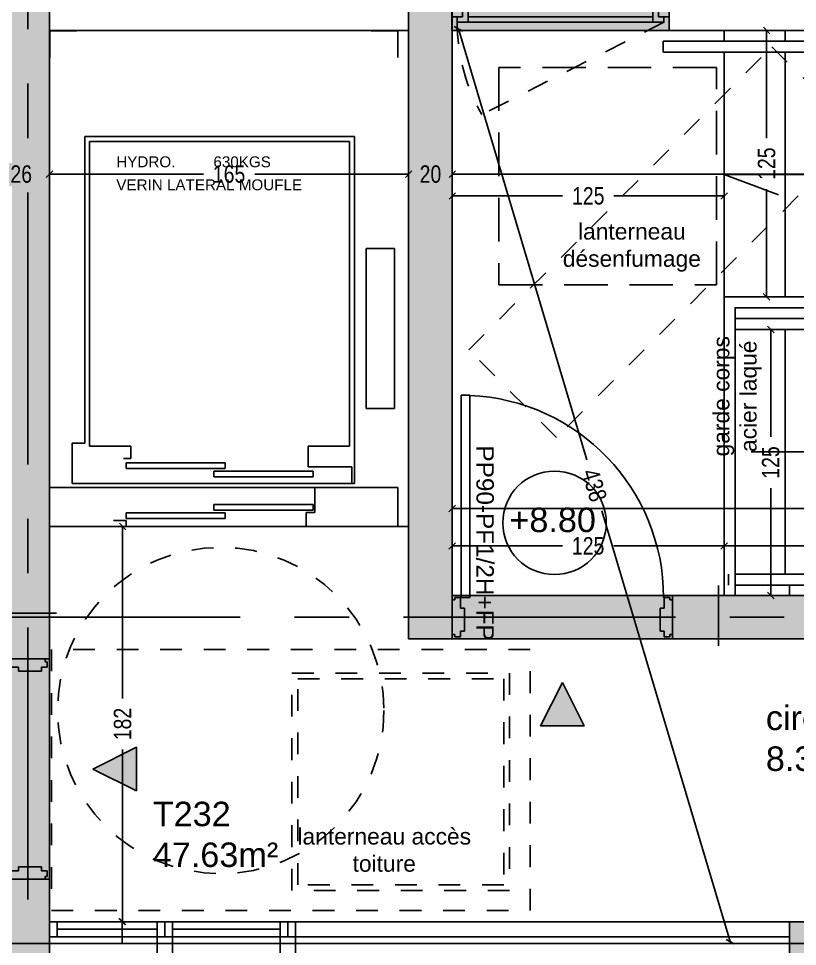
# Model space of a CAD drawing. Header units: millimetres. Extents: x -11.2 to 21.5, y -11.4 to 6.7.
# Drawn here: x -0.042 to 3.537, y -0.014 to 4.251 of the extents above; entities that cross this region are included whole.
import ezdxf
from ezdxf.enums import TextEntityAlignment as Align

# ---------------------------------------------------------------- set-up
doc = ezdxf.new("R2010")
doc.units = ezdxf.units.MM
for name, pattern in [('AXESx2', [4, 2.5, -0.5, 0.5, -0.5]), ('CACHE', [0.375, 0.25, -0.125]), ('INTERROMPU', [0.75, 0.5, -0.25])]:
    doc.linetypes.add(name, pattern=pattern)
doc.layers.get('Defpoints').update_dxf_attribs({"color": 1})
for name, color, linetype in [("02_AH_Files d'axes", 147, 'AXESx2'), ('02_AH_Structure Béton', 10, 'Continuous'), ('02_AH_Structure Béton_H', 11, 'Continuous'), ('02_AH_Structure_V', 13, 'Continuous'), ('03_AH_Menuiseries Ext', 3, 'Continuous'), ('04_AH_Cloisons', 150, 'Continuous'), ('04_AH_Cloisons_H', 153, 'Continuous'), ('04_AH_Isolation', 2, 'Continuous'), ('04_AH_Menuiseries Int', 62, 'Continuous'), ('05_AH_Equip. Techn', 217, 'Continuous'), ('07_AH_Côtes 50e', 7, 'Continuous'), ('07_AH_Perso-Symboles-...', 8, 'Continuous'), ('07_AH_Textes 50e', 7, 'Continuous')]:
    doc.layers.add(name, color=color, linetype=linetype)
doc.layers.add('07_AH_SHAB', color=130, linetype='Continuous', plot=False)
doc.layers.add('10_AH_PANTONE BLANC', color=7, linetype='Continuous', lineweight=0, true_color=0xffffff)
doc.styles.add('ARIAL', font='arial.ttf', dxfattribs={"width": 0.8})
doc.styles.add('ROMANS', font='ROMANS.SHX')
doc.styles.get("Standard").update_dxf_attribs({"font": 'arial.ttf'})
doc.styles.add('Texte 1000', font='arial.ttf', dxfattribs={"height": 1.5})
doc.styles.add('Texte 50', font='arial.ttf', dxfattribs={"height": 0.075})
doc.dimstyles.new('B+B_50', dxfattribs={"dimscale": 0, "dimtxt": 0.08, "dimasz": 0.03, "dimexe": 0.015, "dimexo": 0.03, "dimgap": 0.05, "dimtad": 0, "dimdec": 0, "dimlfac": 100, "dimdsep": 46, "dimtxsty": 'ARIAL', "dimblk": 'OBLIQUE', "dimcen": 0, "dimse1": 1, "dimse2": 1, "dimadec": 0, "dimazin": 0, "dimtp": 5, "dimtm": 2, "dimtfac": 1, "dimtdec": 0, "dimtofl": 0, "dimtmove": 2, "dimatfit": 3, "dimldrblk": 'OBLIQUE', "dimfxl": 1, "dimtolj": 1, "dimarcsym": 0})

# ---------------------------------------------------------------- blocks, each defined once
blk = doc.blocks.new('BM18-90')
for p, q in [((-0.048, 0), (-0.048, 0.93)), ((-0.008, 0.93), (-0.048, 0.93)), ((-0.008, 0), (-0.008, 0.93)), ((-0.9795, 0), (-0.9795, -0.01)), ((-0.941, 0), (-0.9665, 0)), ((-0.941, 0), (-0.941, -0.048)), ((-0.008, 0), (-0.048, 0)), ((-0.005, 0), (0.0205, 0)), ((-0.005, 0), (-0.005, -0.048)), ((0.0335, 0), (0.0335, -0.01)), ((-0.9665, -0.01), (-0.9795, -0.01)), ((-0.9665, 0), (-0.9665, -0.01)), ((0.0205, 0), (0.0205, -0.01)), ((0.0205, -0.01), (0.0335, -0.01)), ((-0.923, -0.048), (-0.941, -0.048)), ((-0.923, -0.048), (-0.923, -0.154)), ((-0.023, -0.048), (-0.005, -0.048)), ((-0.023, -0.048), (-0.023, -0.154)), ((-0.9665, -0.17), (-0.9795, -0.17)), ((-0.9795, -0.18), (-0.9795, -0.17)), ((-0.9665, -0.18), (-0.9665, -0.17)), ((-0.923, -0.154), (-0.941, -0.154)), ((-0.941, -0.18), (-0.941, -0.154)), ((-0.023, -0.154), (-0.005, -0.154)), ((-0.005, -0.18), (-0.005, -0.154)), ((0.0205, -0.17), (0.0335, -0.17)), ((0.0205, -0.18), (0.0205, -0.17)), ((0.0335, -0.18), (0.0335, -0.17)), ((-0.941, -0.18), (-0.9665, -0.18)), ((-0.005, -0.18), (0.0205, -0.18))]:
    blk.add_line(p, q)
blk.add_arc((-0.008, 0), 0.93, 92.4651, 180)
at = {"style": 'ROMANS'}
blk.add_attdef('DIM', (-0.0837, 0.0307), '', height=0.1, rotation=90, dxfattribs=at)
blk = doc.blocks.new('A$C4A15370E')
at = {"ltscale": 0.002}
h = blk.add_hatch(color=256, dxfattribs=at)
h.dxf.hatch_style = 1
h.paths.add_polyline_path([(0.5065, -0.2), (0.6065, -0.4), (0.4065, -0.4)])
at = {"layer": '10_AH_PANTONE BLANC', "ltscale": 0.1}
h = blk.add_hatch(color=256, dxfattribs=at)
h.dxf.hatch_style = 1
h.paths.add_polyline_path([(0, 0.2), (0, 0), (1.013, 0), (1.013, 0.2)])
at = {"ltscale": 0.002}
blk.add_lwpolyline([(0.5065, -0.2), (0.6065, -0.4), (0.4065, -0.4), (0.5065, -0.2)], close=True, dxfattribs=at)
at = {"layer": '02_AH_Structure_V', "ltscale": 0.1}
blk.add_lwpolyline([(0, 0.2), (0, 0), (1.013, 0), (1.013, 0.2)], close=True, dxfattribs=at)
at = {"layer": '04_AH_Menuiseries Int'}
blk.add_line((1.2235, 0.2447), (1.2235, -0.0324), dxfattribs=at)
at = {"layer": '04_AH_Menuiseries Int', "extrusion": (0, 0, -1), "zscale": -1}
blk.add_blockref('BM18-90', (-0.0335, 0.19), dxfattribs=at)
blk.add_attdef('PP90-PF1/4H', text='', height=0.08, rotation=90).set_placement((0.1515, 0.2), align=Align.MIDDLE_LEFT)
blk = doc.blocks.new('escr2')
at = {"layer": '02_AH_Structure Béton'}
blk.add_line((113.6529, 80.2346), (108.7929, 80.2346), dxfattribs=at)
blk.add_lwpolyline([(113.4529, 83.0305), (108.9929, 83.0318), (108.9929, 80.4346), (113.4529, 80.4333)], close=True, dxfattribs=at)
at = {"layer": '02_AH_Structure_V', "ltscale": 0.1}
for points in [[(110.2429, 82.9819), (110.2429, 83.0319)], [(110.5229, 82.9819), (110.5229, 83.0319)], [(110.8029, 82.9819), (110.8029, 83.0319)], [(111.0829, 82.9819), (111.0829, 83.0319)], [(111.3629, 82.9819), (111.3629, 83.0319)], [(111.6429, 82.9819), (111.6429, 83.0319)], [(111.9229, 82.9819), (111.9229, 83.0319)], [(112.2029, 82.9819), (112.2029, 83.0319)], [(110.2429, 81.8068), (110.2429, 82.9319)], [(110.5229, 81.8068), (110.5229, 82.9319)], [(110.8029, 81.8068), (110.8029, 82.9319)], [(111.0829, 81.8068), (111.0829, 82.9319)], [(111.3629, 82.5351), (111.3629, 82.9319)], [(111.6429, 82.1268), (111.6429, 82.9319)], [(111.9229, 81.8068), (111.9229, 82.9319)], [(112.2029, 81.8068), (112.2029, 82.9319)], [(111.3629, 81.8068), (111.3629, 82.5351)], [(110.2429, 82.3694), (110.493, 82.2752)], [(111.4766, 82.3693), (110.2429, 82.3693)], [(110.367, 81.0944), (112.8399, 81.0944), (112.8399, 82.3693), (111.4283, 82.3693)], [(111.6429, 81.8068), (111.6429, 82.1268)], [(110.5229, 81.6568), (110.5229, 80.5318)], [(110.8029, 81.6568), (110.8029, 80.5318)], [(111.0829, 81.6568), (111.0829, 80.5318)], [(111.3629, 81.6568), (111.3629, 80.5318)], [(111.6429, 81.6568), (111.6429, 80.5318)], [(111.9229, 81.6568), (111.9229, 80.5318)], [(112.2029, 81.6568), (112.2029, 80.5318)], [(111.9229, 80.4818), (111.9229, 80.4318)]]:
    blk.add_lwpolyline(points, dxfattribs=at)
at = {"layer": '04_AH_Menuiseries Int', "ltscale": 0.1}
for points in [[(109.9629, 82.9819), (111.0566, 82.9819)], [(109.9629, 82.9819), (109.9629, 82.9319)], [(111.0566, 82.9819), (113.4529, 82.9819), (113.4529, 80.4818), (110.2929, 80.4818)], [(109.9629, 82.9319), (111.0908, 82.9319)], [(111.0829, 82.9319), (113.4029, 82.9319), (113.4029, 80.5318), (110.2929, 80.5318)], [(110.2929, 81.6568), (112.2029, 81.6568), (112.2029, 81.8068), (110.2429, 81.8068), (110.2429, 80.4343)], [(110.2929, 81.7068), (112.1529, 81.7068), (112.1529, 81.7568), (110.2929, 81.7568), (110.2929, 80.4343)]]:
    blk.add_lwpolyline(points, dxfattribs=at)
at = {"layer": '04_AH_Menuiseries Int', "linetype": 'CACHE', "ltscale": 0.8}
blk.add_lwpolyline([(109.2076, 81.8616), (110.2076, 81.8616), (110.2076, 82.8616), (109.2076, 82.8616)], close=True, dxfattribs=at)
at = {"layer": '04_AH_Menuiseries Int'}
ref = blk.add_blockref('A$C4A15370E', (108.9929, 80.2346), dxfattribs=at)
ref.add_attrib('PP90-PF1/4H', 'PP90-PF1/2H+FP', dxfattribs={"layer": '0', "height": 0.08, "rotation": 270}).set_placement((109.1444, 81.1238), align=Align.MIDDLE_LEFT)
blk = doc.blocks.new('630KGS')
for p, q in [((-0.9904, 2.278), (-0.8673, 2.278)), ((-0.9904, 2.1549), (-0.9904, 2.278)), ((0.4865, 2.278), (0.6096, 2.278)), ((0.6096, 2.1549), (0.6096, 2.278)), ((-0.8295, 1.7921), (-0.8295, 0.382)), ((0.4104, 1.7921), (-0.8295, 1.7921)), ((0.4104, 0.1976), (0.4104, 1.7921)), ((-0.8067, 1.7694), (-0.8067, 0.3682)), ((0.3876, 1.7694), (-0.8067, 1.7694)), ((0.3876, 1.7694), (-0.8067, 1.7694)), ((0.3876, 0.3682), (0.3876, 1.7694)), ((0.4637, 1.2766), (0.4637, 0.5418)), ((0.5943, 1.2766), (0.4637, 1.2766)), ((0.5943, 0.5418), (0.5943, 1.2766)), ((0.4637, 0.5418), (0.5943, 0.5418)), ((-0.8871, 0.382), (-0.8871, 0.1976)), ((-0.8295, 0.382), (-0.8871, 0.382)), ((-0.8067, 0.3682), (-0.6169, 0.3682)), ((-0.6169, 0.3682), (-0.6169, 0.3115)), ((0.1981, 0.3682), (0.1981, 0.2735)), ((0.3876, 0.3682), (0.1981, 0.3682)), ((-0.6169, 0.3115), (-0.6514, 0.3115)), ((-0.6388, 0.2925), (-0.6388, 0.2663)), ((-0.1834, 0.2925), (-0.6388, 0.2925)), ((-0.1834, 0.2663), (-0.6388, 0.2663)), ((-0.1834, 0.2663), (-0.1834, 0.2925)), ((0.1981, 0.2735), (0.3988, 0.2735)), ((0.3988, 0.2735), (0.3988, 0.1976)), ((-0.2356, 0.2543), (-0.2356, 0.2281)), ((0.2198, 0.2543), (-0.2356, 0.2543)), ((0.2198, 0.2281), (-0.2356, 0.2281)), ((0.2198, 0.2281), (0.2198, 0.2543)), ((-0.9904, 0), (-0.9904, 0.178)), ((-0.9904, 0.178), (0.6096, 0.178)), ((-0.8871, 0.1976), (0.4104, 0.1976)), ((0.2286, 0.0643), (0.2286, 0.178)), ((0.3988, 0.1976), (0.4104, 0.1976)), ((0.6096, 0.178), (0.6096, 0)), ((0.2198, 0.1003), (-0.2356, 0.1003)), ((-0.2356, 0.0741), (-0.2356, 0.1003)), ((0.2198, 0.1003), (0.2198, 0.0741)), ((0.6096, 0), (0.6096, 0.1102)), ((-0.1834, 0.0622), (-0.6388, 0.0622)), ((-0.6388, 0.036), (-0.6388, 0.0622)), ((0.2198, 0.0741), (-0.2356, 0.0741)), ((-0.1834, 0.0622), (-0.1834, 0.036)), ((0.1877, 0.0643), (0.2286, 0.0643)), ((0.1877, 0), (0.1877, 0.0643)), ((-0.6388, 0), (-0.9904, 0)), ((-0.6964, 0.0272), (-0.6388, 0.0272)), ((-0.1834, 0.036), (-0.6388, 0.036)), ((-0.6388, 0.0272), (-0.6388, 0)), ((0.6096, 0), (0.1877, 0))]:
    blk.add_line(p, q)
for s, p in [('HYDRO.         630KGS', (-0.6843, 1.6508)), ('VERIN LATERAL MOUFLE', (-0.6843, 1.5451))]:
    blk.add_text(s, height=0.05).set_placement(p)
blk = doc.blocks.new('_Oblique')
at = {"color": 0, "linetype": 'ByBlock', "lineweight": -2}
blk.add_line((-0.5, -0.5), (0.5, 0.5), dxfattribs=at)
blk = doc.blocks.new('*D238')
at = {"layer": '07_AH_Côtes 50e', "color": 0, "lineweight": -2, "transparency": 16777216}
for p, q in [((-6.1383, 5.5092), (1.9456, 5.5092)), ((10.315, 5.5092), (2.2311, 5.5092))]:
    blk.add_line(p, q, dxfattribs=at)
at = {"layer": 'Defpoints', "color": 0, "transparency": 16777216}
for p in [(10.315, 5.5092), (-6.1383, 1.1495), (10.315, 1.1162)]:
    blk.add_point(p, dxfattribs=at)
at = {"layer": '07_AH_Côtes 50e', "color": 0, "lineweight": -2, "transparency": 16777216, "xscale": 0.03, "yscale": 0.03, "zscale": 0.03, "rotation": 180}
blk.add_blockref('_Oblique', (-6.1383, 5.5092), dxfattribs=at)
at = {"layer": '07_AH_Côtes 50e', "color": 0, "lineweight": -2, "transparency": 16777216, "xscale": 0.03, "yscale": 0.03, "zscale": 0.03}
blk.add_blockref('_Oblique', (10.315, 5.5092), dxfattribs=at)
at = {"layer": '07_AH_Côtes 50e', "color": 0, "transparency": 16777216, "insert": (2.0883, 5.5092), "char_height": 0.08, "attachment_point": 5, "style": 'ARIAL'}
blk.add_mtext('\\A1;1645', dxfattribs=at)
blk = doc.blocks.new('*D276')
at = {"layer": '07_AH_Côtes 50e', "color": 0, "lineweight": -2, "transparency": 16777216}
for p, q in [((1.95, 1.999), (4.058, 1.999)), ((6.41, 1.999), (4.302, 1.999))]:
    blk.add_line(p, q, dxfattribs=at)
at = {"layer": 'Defpoints', "color": 0, "transparency": 16777216}
for p in [(1.95, 1.999), (1.95, 1.5999), (6.41, 1.5986)]:
    blk.add_point(p, dxfattribs=at)
at = {"layer": '07_AH_Côtes 50e', "color": 0, "lineweight": -2, "transparency": 16777216, "xscale": 0.03, "yscale": 0.03, "zscale": 0.03, "rotation": 180}
blk.add_blockref('_Oblique', (1.95, 1.999), dxfattribs=at)
at = {"layer": '07_AH_Côtes 50e', "color": 0, "lineweight": -2, "transparency": 16777216, "xscale": 0.03, "yscale": 0.03, "zscale": 0.03}
blk.add_blockref('_Oblique', (6.41, 1.999), dxfattribs=at)
at = {"layer": '07_AH_Côtes 50e', "color": 0, "transparency": 16777216, "insert": (4.18, 1.999), "char_height": 0.08, "attachment_point": 5, "style": 'ARIAL'}
blk.add_mtext('\\A1;446', dxfattribs=at)
blk = doc.blocks.new('*D279')
at = {"layer": '07_AH_Côtes 50e', "color": 0, "lineweight": -2, "transparency": 16777216}
for p, q in [((3.2, 1.8271), (4.6905, 1.8271)), ((6.41, 1.8271), (4.9195, 1.8271))]:
    blk.add_line(p, q, dxfattribs=at)
at = {"layer": 'Defpoints', "color": 0, "transparency": 16777216}
for p in [(3.2, 1.8271), (6.41, 1.8271), (6.41, 1.8271)]:
    blk.add_point(p, dxfattribs=at)
at = {"layer": '07_AH_Côtes 50e', "color": 0, "lineweight": -2, "transparency": 16777216, "xscale": 0.03, "yscale": 0.03, "zscale": 0.03, "rotation": 180}
blk.add_blockref('_Oblique', (3.2, 1.8271), dxfattribs=at)
at = {"layer": '07_AH_Côtes 50e', "color": 0, "lineweight": -2, "transparency": 16777216, "xscale": 0.03, "yscale": 0.03, "zscale": 0.03}
blk.add_blockref('_Oblique', (6.41, 1.8271), dxfattribs=at)
at = {"layer": '07_AH_Côtes 50e', "color": 0, "transparency": 16777216, "insert": (4.805, 1.8271), "char_height": 0.08, "attachment_point": 5, "style": 'ARIAL'}
blk.add_mtext('\\A1;321', dxfattribs=at)
blk = doc.blocks.new('*D290')
at = {"layer": '07_AH_Côtes 50e', "color": 0, "lineweight": -2, "transparency": 16777216}
for p, q in [((0.4333, 0.1), (0.4333, -0.003)), ((0.4333, -0.3), (0.4333, -0.197))]:
    blk.add_line(p, q, dxfattribs=at)
at = {"layer": 'Defpoints', "color": 0, "transparency": 16777216}
for p in [(0.4333, 0.1), (0.7568, 0.1), (0.7568, -0.3)]:
    blk.add_point(p, dxfattribs=at)
at = {"layer": '07_AH_Côtes 50e', "color": 0, "lineweight": -2, "transparency": 16777216, "xscale": 0.03, "yscale": 0.03, "zscale": 0.03}
for p, rotation in [((0.4333, 0.1), 90), ((0.4333, -0.3), 270)]:
    blk.add_blockref('_Oblique', p, dxfattribs=dict(at, rotation=rotation))
at = {"layer": '07_AH_Côtes 50e', "color": 0, "transparency": 16777216, "insert": (0.4333, -0.1), "char_height": 0.08, "attachment_point": 5, "rotation": 90, "style": 'ARIAL'}
blk.add_mtext('\\A1;40', dxfattribs=at)
blk = doc.blocks.new('*D291')
at = {"layer": '07_AH_Côtes 50e', "color": 0, "lineweight": -2, "transparency": 16777216}
for p, q in [((0.4358, 1.9169), (0.4358, 1.1258)), ((0.4358, 0.1), (0.4358, 0.8911))]:
    blk.add_line(p, q, dxfattribs=at)
at = {"layer": 'Defpoints', "color": 0, "transparency": 16777216}
for p in [(0.4358, 1.9169), (1.5618, 1.9169), (0.9125, 0.1)]:
    blk.add_point(p, dxfattribs=at)
at = {"layer": '07_AH_Côtes 50e', "color": 0, "lineweight": -2, "transparency": 16777216, "xscale": 0.03, "yscale": 0.03, "zscale": 0.03}
for p, rotation in [((0.4358, 1.9169), 90), ((0.4358, 0.1), 270)]:
    blk.add_blockref('_Oblique', p, dxfattribs=dict(at, rotation=rotation))
at = {"layer": '07_AH_Côtes 50e', "color": 0, "transparency": 16777216, "insert": (0.4358, 1.0085), "char_height": 0.08, "attachment_point": 5, "rotation": 90, "style": 'ARIAL'}
blk.add_mtext('\\A1;182', dxfattribs=at)
blk = doc.blocks.new('*D317')
at = {"layer": 'Defpoints', "color": 0, "transparency": 16777216}
for p in [(0.1, 3.536), (0.1, 3.254), (-0.16, 2.6974)]:
    blk.add_point(p, dxfattribs=at)
at = {"layer": '07_AH_Côtes 50e', "color": 0, "transparency": 16777216, "insert": (-0.03, 3.536), "char_height": 0.08, "attachment_point": 5, "style": 'ARIAL'}
blk.add_mtext('\\A1;26', dxfattribs=at)
blk = doc.blocks.new('*D292')
at = {"layer": '07_AH_Côtes 50e', "color": 0, "lineweight": -2, "transparency": 16777216}
for p, q in [((0.1, 3.536), (0.8071, 3.536)), ((1.75, 3.536), (1.0429, 3.536))]:
    blk.add_line(p, q, dxfattribs=at)
at = {"layer": 'Defpoints', "color": 0, "transparency": 16777216}
for p in [(1.75, 3.536), (0.1, 3.254), (1.75, 3.2701)]:
    blk.add_point(p, dxfattribs=at)
at = {"layer": '07_AH_Côtes 50e', "color": 0, "lineweight": -2, "transparency": 16777216, "xscale": 0.03, "yscale": 0.03, "zscale": 0.03}
for p, rotation in [((0.1, 3.536), 179.9999999999255), ((1.75, 3.536), 359.9999999999255)]:
    blk.add_blockref('_Oblique', p, dxfattribs=dict(at, rotation=rotation))
at = {"layer": '07_AH_Côtes 50e', "color": 0, "transparency": 16777216, "insert": (0.925, 3.536), "char_height": 0.08, "attachment_point": 5, "style": 'ARIAL'}
blk.add_mtext('\\A1;165', dxfattribs=at)
blk = doc.blocks.new('*D293')
at = {"layer": 'Defpoints', "color": 0, "transparency": 16777216}
for p in [(1.9507, 3.536), (1.75, 3.2701), (1.9507, 3.246)]:
    blk.add_point(p, dxfattribs=at)
at = {"layer": '07_AH_Côtes 50e', "color": 0, "transparency": 16777216, "insert": (1.8504, 3.536), "char_height": 0.08, "attachment_point": 5, "style": 'ARIAL'}
blk.add_mtext('\\A1;20', dxfattribs=at)
blk = doc.blocks.new('*D318')
at = {"layer": '07_AH_Côtes 50e', "color": 0, "lineweight": -2, "transparency": 16777216}
for p, q in [((1.9507, 3.536), (4.0584, 3.536)), ((6.41, 3.536), (4.3023, 3.536))]:
    blk.add_line(p, q, dxfattribs=at)
at = {"layer": 'Defpoints', "color": 0, "transparency": 16777216}
for p in [(6.41, 3.536), (6.41, 3.536), (1.9507, 3.246)]:
    blk.add_point(p, dxfattribs=at)
at = {"layer": '07_AH_Côtes 50e', "color": 0, "lineweight": -2, "transparency": 16777216, "xscale": 0.03, "yscale": 0.03, "zscale": 0.03}
for p, rotation in [((1.9507, 3.536), 179.9999999999255), ((6.41, 3.536), 359.9999999999255)]:
    blk.add_blockref('_Oblique', p, dxfattribs=dict(at, rotation=rotation))
at = {"layer": '07_AH_Côtes 50e', "color": 0, "transparency": 16777216, "insert": (4.1804, 3.536), "char_height": 0.08, "attachment_point": 5, "style": 'ARIAL'}
blk.add_mtext('\\A1;446', dxfattribs=at)
blk = doc.blocks.new('A$C28750444')
at = {"layer": '10_AH_PANTONE BLANC'}
h = blk.add_hatch(color=256, dxfattribs=at)
h.dxf.hatch_style = 1
h.paths.add_polyline_path([(-0.9998, 0.3798), (0.0002, 0.3793), (0, 0), (-1, 0.0004)])
at = {"color": 251}
blk.add_line((-0.05, 0.1126), (-1, 0.113), dxfattribs=at)
at = {"ltscale": 0.1}
for p, q in [((-1, 0.063), (-1, 0.063)), ((-1, 0.038), (-1, 0.063)), ((-0.9625, 0.063), (-0.95, 0.063)), ((-0.925, 0.063), (-0.075, 0.0626)), ((-0.925, 0.038), (-0.075, 0.0376))]:
    blk.add_line(p, q, dxfattribs=at)
for points in [[(-1, 0.0004), (0, 0), (0.0002, 0.3793), (-0.9998, 0.3798)], [(-0.95, 0.113), (-0.95, 0.063), (-1, 0.063), (-1, 0.113)], [(-0.05, 0.0626), (0, 0.0626), (0, 0.1126), (-0.05, 0.1126)], [(-0.05, 0.1126), (-0.05, 0.0626), (0, 0.0626), (0, 0.1126)]]:
    blk.add_lwpolyline(points, close=True, dxfattribs=at)
blk.add_lwpolyline([(0.0002, 0.3793), (-0.9998, 0.3798), (-1, 0.0004), (0, 0)], close=True)
for points in [[(-0.95, 0.088), (-0.925, 0.088), (-0.925, 0.038), (-0.975, 0.038), (-0.975, 0.063)], [(-0.05, 0.0876), (-0.95, 0.088)], [(-0.05, 0.0876), (-0.075, 0.0876), (-0.075, 0.0376), (-0.025, 0.0376), (-0.025, 0.0626)], [(-0.9625, 0.063), (-0.95, 0.063)]]:
    blk.add_lwpolyline(points, dxfattribs=at)
at = {"color": 251, "linetype": 'CACHE', "ltscale": 0.3, "flags": 128}
blk.add_lwpolyline([(-0.025, 0.0376), (-0.8613, -0.3871)], dxfattribs=at)
at = {"color": 251, "linetype": 'CACHE', "ltscale": 0.3}
blk.add_arc((-0.125, 0.0376), 0.85, 179.9744, 209.9744, dxfattribs=at)
at = {"insert": (-0.0669, 0.2372), "char_height": 0.08, "attachment_point": 1, "rotation": 179.9744, "style": 'Texte 1000'}
blk.add_mtext_dynamic_manual_height_columns('MEESC02', width=1.459488, gutter_width=7.5, heights=[0], dxfattribs=at)
at = {"layer": '03_AH_Menuiseries Ext', "ltscale": 0.1, "insert": (-1.7947, 0.3425), "char_height": 0.07, "attachment_point": 8, "rotation": 180, "style": 'Texte 50'}
blk.add_mtext_dynamic_manual_height_columns('\\A1;\\pxql;{\\fArial|b1|i0|c0|p34;CF\\H0.7x;\\S1/2;\\H1.4286x;H}', width=2.370484, gutter_width=0.4, heights=[0], dxfattribs=at)
blk = doc.blocks.new('*D303')
at = {"layer": '07_AH_Côtes 50e', "color": 0, "lineweight": -2, "transparency": 16777216}
for p, q in [((1.9499, 1.8271), (2.4569, 1.8271)), ((3.1999, 1.8271), (2.6928, 1.8271))]:
    blk.add_line(p, q, dxfattribs=at)
at = {"layer": 'Defpoints', "color": 0, "transparency": 16777216}
for p in [(1.9499, 1.9989), (3.1999, 1.9989), (1.9499, 1.8271)]:
    blk.add_point(p, dxfattribs=at)
at = {"layer": '07_AH_Côtes 50e', "color": 0, "lineweight": -2, "transparency": 16777216, "xscale": 0.03, "yscale": 0.03, "zscale": 0.03, "rotation": 180}
blk.add_blockref('_Oblique', (1.9499, 1.8271), dxfattribs=at)
at = {"layer": '07_AH_Côtes 50e', "color": 0, "lineweight": -2, "transparency": 16777216, "xscale": 0.03, "yscale": 0.03, "zscale": 0.03}
blk.add_blockref('_Oblique', (3.1999, 1.8271), dxfattribs=at)
at = {"layer": '07_AH_Côtes 50e', "color": 0, "transparency": 16777216, "insert": (2.5749, 1.8271), "char_height": 0.08, "attachment_point": 5, "style": 'ARIAL'}
blk.add_mtext('\\A1;125', dxfattribs=at)
blk = doc.blocks.new('*D307')
at = {"layer": '07_AH_Côtes 50e', "color": 0, "lineweight": -2, "transparency": 16777216}
for p, q in [((3.4141, 2.8221), (3.4141, 2.3287)), ((3.4141, 1.5995), (3.4141, 2.0929))]:
    blk.add_line(p, q, dxfattribs=at)
at = {"layer": 'Defpoints', "color": 0, "transparency": 16777216}
for p in [(3.2879, 2.8221), (3.4141, 2.8221), (3.2879, 1.5995)]:
    blk.add_point(p, dxfattribs=at)
at = {"layer": '07_AH_Côtes 50e', "color": 0, "lineweight": -2, "transparency": 16777216, "xscale": 0.03, "yscale": 0.03, "zscale": 0.03}
for p, rotation in [((3.4141, 2.8221), 90), ((3.4141, 1.5995), 270)]:
    blk.add_blockref('_Oblique', p, dxfattribs=dict(at, rotation=rotation))
at = {"layer": '07_AH_Côtes 50e', "color": 0, "transparency": 16777216, "insert": (3.4141, 2.2108), "char_height": 0.08, "attachment_point": 5, "rotation": 90, "style": 'ARIAL'}
blk.add_mtext('\\A1;125', dxfattribs=at)
blk = doc.blocks.new('*D352')
at = {"layer": '07_AH_Côtes 50e', "color": 0, "lineweight": -2, "transparency": 16777216}
for p, q in [((1.9785, 4.2041), (2.5684, 2.2232)), ((3.2279, 0.0083), (2.638, 1.9893))]:
    blk.add_line(p, q, dxfattribs=at)
at = {"layer": 'Defpoints', "color": 0, "transparency": 16777216}
for p in [(1.9507, 4.1959), (1.9785, 4.2041), (3.2001, 0.0001)]:
    blk.add_point(p, dxfattribs=at)
at = {"layer": '07_AH_Côtes 50e', "color": 0, "lineweight": -2, "transparency": 16777216, "xscale": 0.03, "yscale": 0.03, "zscale": 0.03}
for p, rotation in [((1.9785, 4.2041), 106.5816280097072), ((3.2279, 0.0083), 286.5816280097072)]:
    blk.add_blockref('_Oblique', p, dxfattribs=dict(at, rotation=rotation))
at = {"layer": '07_AH_Côtes 50e', "color": 0, "transparency": 16777216, "insert": (2.6032, 2.1062), "char_height": 0.08, "attachment_point": 5, "rotation": 286.5816, "style": 'ARIAL'}
blk.add_mtext('\\A1;438', dxfattribs=at)
blk = doc.blocks.new('*D353')
at = {"layer": '07_AH_Côtes 50e', "color": 0, "lineweight": -2, "transparency": 16777216}
for p, q in [((1.9507, 3.436), (2.4574, 3.436)), ((3.2, 3.436), (2.6933, 3.436))]:
    blk.add_line(p, q, dxfattribs=at)
at = {"layer": 'Defpoints', "color": 0, "transparency": 16777216}
for p in [(1.9507, 3.436), (1.9507, 3.3372), (3.2, 3.3372)]:
    blk.add_point(p, dxfattribs=at)
at = {"layer": '07_AH_Côtes 50e', "color": 0, "lineweight": -2, "transparency": 16777216, "xscale": 0.03, "yscale": 0.03, "zscale": 0.03}
for p, rotation in [((1.9507, 3.436), 180.0000000000069), ((3.2, 3.436), 6.874500968478969e-12)]:
    blk.add_blockref('_Oblique', p, dxfattribs=dict(at, rotation=rotation))
at = {"layer": '07_AH_Côtes 50e', "color": 0, "transparency": 16777216, "insert": (2.5754, 3.436), "char_height": 0.08, "attachment_point": 5, "style": 'ARIAL'}
blk.add_mtext('\\A1;125', dxfattribs=at)
blk = doc.blocks.new('*D354')
at = {"layer": '07_AH_Côtes 50e', "color": 0, "lineweight": -2, "transparency": 16777216}
for p, q in [((3.3951, 4.1967), (3.395, 3.7023)), ((3.3948, 2.9721), (3.3949, 3.4664))]:
    blk.add_line(p, q, dxfattribs=at)
at = {"layer": 'Defpoints', "color": 0, "transparency": 16777216}
for p in [(3.3905, 4.1967), (3.3951, 4.1967), (3.3901, 2.9721)]:
    blk.add_point(p, dxfattribs=at)
at = {"layer": '07_AH_Côtes 50e', "color": 0, "lineweight": -2, "transparency": 16777216, "xscale": 0.03, "yscale": 0.03, "zscale": 0.03}
for p, rotation in [((3.3951, 4.1967), 89.98241071872434), ((3.3948, 2.9721), 269.9824107187243)]:
    blk.add_blockref('_Oblique', p, dxfattribs=dict(at, rotation=rotation))
at = {"layer": '07_AH_Côtes 50e', "color": 0, "transparency": 16777216, "insert": (3.395, 3.5844), "char_height": 0.08, "attachment_point": 5, "rotation": 89.9824, "style": 'ARIAL'}
blk.add_mtext('\\A1;125', dxfattribs=at)

msp = doc.modelspace()

# ---------------------------------------------------------------- hatches: boundary and pattern name
at = {"layer": '02_AH_Structure Béton_H'}
h = msp.add_hatch(dxfattribs=at)
h.set_pattern_fill('ANSI36', color=256, scale=0.02)
h.set_pattern_definition([(45, (-4278.352016, -28.5233), (0.0336759605, 0.1234785217), [0.15875, -0.03175, 0, -0.03175])])
h.paths.add_polyline_path([(1.75, 1.4), (1.95, 1.4), (1.95, 4.4058), (1.75, 4.4058)])
h.paths.add_polyline_path([(0.1, -4.6448), (-0.1, -4.6448), (-0.1, 4.4058), (0.1, 4.4058)])
h.paths.add_polyline_path([(2.963, 1.6), (6.5201, 1.6), (6.5201, 1.4), (2.963, 1.4)])
h.paths.add_polyline_path([(5.8281, 0.387), (6.0281, 0.387), (6.0281, 0.1), (5.8281, 0.1)])
h.paths.add_polyline_path([(6.3711, -0.1), (3.6999, -0.1), (3.7, -0.5), (0.0999, -0.5), (0.1, -0.3), (3.5, -0.3), (3.5, 0.1), (6.3711, 0.1)])

# ---------------------------------------------------------------- linework, layer by layer
at = {"layer": "02_AH_Files d'axes", "ltscale": 0.5}
for p, q in [((0, -9.7978), (0, 5.8134)), ((-10.2739, 1.5), (21.5014, 1.5))]:
    msp.add_line(p, q, dxfattribs=at)
at = {"layer": '02_AH_Structure Béton'}
for points in [[(0.1, -0.5), (0.1, -4.6448), (-0.1, -4.6448), (-0.1, 4.4058), (0.1, 4.4058), (0.1, -0.3), (3.5, -0.3), (3.5, 0.1), (6.3711, 0.1), (6.3711, -0.1), (3.6999, -0.1), (3.7, -0.5)], [(1.75, 1.4), (1.95, 1.4), (1.95, 4.4058), (1.75, 4.4058)], [(2.963, 1.6), (6.5201, 1.6), (6.5201, 1.4), (2.963, 1.4)]]:
    msp.add_lwpolyline(points, close=True, dxfattribs=at)
at = {"layer": '02_AH_Structure_V', "ltscale": 0.1}
msp.add_lwpolyline([(3.5, 1.6472), (3.5, 1.5972)], dxfattribs=at)
at = {"layer": '04_AH_Cloisons'}
for points in [[(0.595, 0.1), (0.665, 0.1), (0.665, -0.3), (0.595, -0.3)], [(1.16, 0.1), (1.23, 0.1), (1.23, -0.3), (1.16, -0.3)]]:
    msp.add_lwpolyline(points, close=True, dxfattribs=at)
at = {"layer": '04_AH_Cloisons_H'}
msp.add_line((-10.2739, 0), (21.5014, 0), dxfattribs=at)
at = {"layer": '04_AH_Isolation'}
for p, q in [((1.75, 4.1959), (0.1, 4.1959)), ((6.41, 4.1959), (1.9507, 4.1959)), ((0.0994, 1.308), (-0.16, 1.308))]:
    msp.add_line(p, q, dxfattribs=at)
at = {"layer": '04_AH_Menuiseries Int'}
for p, q in [((3.4999, 0.1), (0.1, 0.1)), ((3.5, 0.1), (0.1, 0.1)), ((3.5, 0.1), (0.1, 0.1)), ((0.5951, 0.065), (0.1351, 0.065)), ((1.16, 0.065), (0.665, 0.065)), ((1.1601, 0.065), (0.6651, 0.065)), ((3.5, 0.03), (0.1, 0.03))]:
    msp.add_line(p, q, dxfattribs=at)
at = {"layer": '04_AH_Menuiseries Int', "ltscale": 0.1}
msp.add_lwpolyline([(3.22, 1.6972), (3.22, 1.6472)], dxfattribs=at)
at = {"layer": '04_AH_Menuiseries Int', "linetype": 'CACHE', "ltscale": 0.4}
for points in [[(2.2141, 0.243), (1.2141, 0.243), (1.2141, 1.243), (2.2141, 1.243)], [(2.1876, 0.2695), (1.2406, 0.2695), (1.2406, 1.2165), (2.1876, 1.2165)]]:
    msp.add_lwpolyline(points, close=True, dxfattribs=at)
at = {"layer": '04_AH_Menuiseries Int'}
for points in [[(0.1351, 0.1), (0.1001, 0.1), (0.1001, 0.03), (0.1351, 0.03)], [(0.63, 0.1), (0.595, 0.1), (0.595, 0.03), (0.63, 0.03)], [(0.6301, 0.1), (0.5951, 0.1), (0.5951, 0.03), (0.6301, 0.03)], [(0.665, 0.1), (0.63, 0.1), (0.63, 0.03), (0.665, 0.03)], [(0.6651, 0.1), (0.6301, 0.1), (0.6301, 0.03), (0.6651, 0.03)], [(1.195, 0.1), (1.16, 0.1), (1.16, 0.03), (1.195, 0.03)], [(1.23, 0.1), (1.195, 0.1), (1.195, 0.03), (1.23, 0.03)]]:
    msp.add_lwpolyline(points, close=True, dxfattribs=at)
at = {"layer": '07_AH_Côtes 50e'}
msp.add_circle((2.4206, 1.9332), 0.2377, dxfattribs=at)
at = {"layer": '07_AH_Perso-Symboles-...', "linetype": 'INTERROMPU', "ltscale": 0.2}
for points in [[(2.4295, 2.3256), (2.0264, 2.7287), (3.4194, 4.1217), (3.8225, 3.7186)], [(0.1087, 1.351), (0.1087, 0.151), (2.3087, 0.151), (2.3087, 1.351)]]:
    msp.add_lwpolyline(points, close=True, dxfattribs=at)
msp.add_circle((0.8868, 1.0708), 0.75, dxfattribs=at)
at = {"layer": '07_AH_SHAB'}
msp.add_lwpolyline([(0.1006, 1.9172), (1.75, 1.9172), (1.75, 1.3999), (5.8281, 1.4), (5.8281, 0.1), (0.1, 0.1)], close=True, dxfattribs=at)

# ---------------------------------------------------------------- block references
msp.add_blockref('escr2', (-107.0429, -78.8347))
at = {"layer": '03_AH_Menuiseries Ext'}
msp.add_blockref('A$C28750444', (2.9479, 4.197), dxfattribs=at)
at = {"layer": '04_AH_Menuiseries Int', "rotation": 89.99999999999982}
msp.add_blockref('A$C4A15370E', (0.0994, 0.295), dxfattribs=at).add_auto_attribs({'PP90-PF1/4H': 'PP90-PF1/4H'})
at = {"layer": '05_AH_Equip. Techn', "rotation": 359.9978765011026}
msp.add_blockref('630KGS', (1.091, 1.9171), dxfattribs=at)

# ---------------------------------------------------------------- texts
at = {"layer": '07_AH_Textes 50e', "char_height": 0.075, "attachment_point": 8, "style": 'Texte 50'}
for s, insert in [('lanterneau \\Pdésenfumage', (2.7758, 3.0877)), ('lanterneau accès \\Ptoiture', (1.638, 0.3286))]:
    msp.add_mtext_dynamic_manual_height_columns(s, width=2.370484, gutter_width=0.4, heights=[0], dxfattribs=dict(at, insert=insert))
at = {"layer": '07_AH_Textes 50e', "insert": (3.3715, 2.5151), "char_height": 0.075, "attachment_point": 8, "rotation": 89.9987, "style": 'Texte 50'}
msp.add_mtext_dynamic_manual_height_columns('garde corps\\Pacier laqué', width=2.370484, gutter_width=0.4, heights=[0], dxfattribs=at)
at = {"layer": '07_AH_Textes 50e', "ltscale": 0.3, "char_height": 0.1125, "attachment_point": 1, "style": 'Texte 50'}
for s, insert in [('+8.80', (2.2131, 2.0033)), ('circulation\\P8.30m²', (3.3916, 1.0931)), ('T232\\P47.63m²', (0.5744, 0.6515))]:
    msp.add_mtext_dynamic_manual_height_columns(s, width=6.63565, gutter_width=3.75, heights=[2.9372], dxfattribs=dict(at, insert=insert))

# ---------------------------------------------------------------- dimensions: what is measured, and where the dimension line sits
at = {"layer": '07_AH_Côtes 50e'}
for base, p1, p2, picture, middle in [((10.315, 5.5092), (-6.1383, 1.1495), (10.315, 1.1162), '*D238', (2.0883, 5.5092)), ((1.95, 1.999), (6.41, 1.5986), (1.95, 1.5999), '*D276', (4.18, 1.999)), ((1.9499, 1.8271), (3.1999, 1.9989), (1.9499, 1.9989), '*D303', (2.5749, 1.8271)), ((6.41, 1.8271), (3.2, 1.8271), (6.41, 1.8271), '*D279', (4.805, 1.8271))]:
    dim = msp.add_linear_dim(base=base, p1=p1, p2=p2, dimstyle='B+B_50', override={"dimscale": 1}, dxfattribs=at)
    dim.commit()
    dim.dimension.update_dxf_attribs({"geometry": picture, "text_midpoint": middle})
for p1, p2, distance, picture, middle in [((3.2001, 0.0001), (1.9507, 4.1959), -0.029, '*D352', (2.6032, 2.1062)), ((3.2, 3.3372), (1.9507, 3.3372), -0.0988, '*D353', (2.5754, 3.436))]:
    dim = msp.add_aligned_dim(p1=p1, p2=p2, distance=distance, dimstyle='B+B_50', override={"dimscale": 1}, dxfattribs=at)
    dim.commit()
    dim.dimension.update_dxf_attribs({"geometry": picture, "text_midpoint": middle})
for p1, p2, distance, picture, middle in [((3.3901, 2.9721), (3.3905, 4.1967), -0.0047, '*D354', (3.395, 3.5844)), ((3.2879, 1.5995), (3.2879, 2.8221), -0.1262, '*D307', (3.4141, 2.2108))]:
    dim = msp.add_aligned_dim(p1=p1, p2=p2, distance=distance, text='125', dimstyle='B+B_50', override={"dimscale": 1}, dxfattribs=at)
    dim.commit()
    dim.dimension.update_dxf_attribs({"geometry": picture, "text_midpoint": middle})
for base, p1, p2, angle, picture, middle in [((0.1, 3.536), (-0.16, 2.6974), (0.1, 3.254), 180, '*D317', (-0.03, 3.536)), ((1.75, 3.536), (0.1, 3.254), (1.75, 3.2701), 180, '*D292', (0.925, 3.536)), ((1.9507, 3.536), (1.75, 3.2701), (1.9507, 3.246), 180, '*D293', (1.8504, 3.536)), ((6.41, 3.536), (1.9507, 3.246), (6.41, 3.536), 180, '*D318', (4.1804, 3.536)), ((0.4358, 1.9169), (0.9125, 0.1), (1.5618, 1.9169), 90, '*D291', (0.4358, 1.0085)), ((0.4333, 0.1), (0.7568, -0.3), (0.7568, 0.1), 90, '*D290', (0.4333, -0.1))]:
    dim = msp.add_linear_dim(base=base, p1=p1, p2=p2, angle=angle, dimstyle='B+B_50', override={"dimscale": 1}, dxfattribs=at)
    dim.commit()
    dim.dimension.update_dxf_attribs({"geometry": picture, "text_midpoint": middle})

doc.saveas('drawing.dxf')
